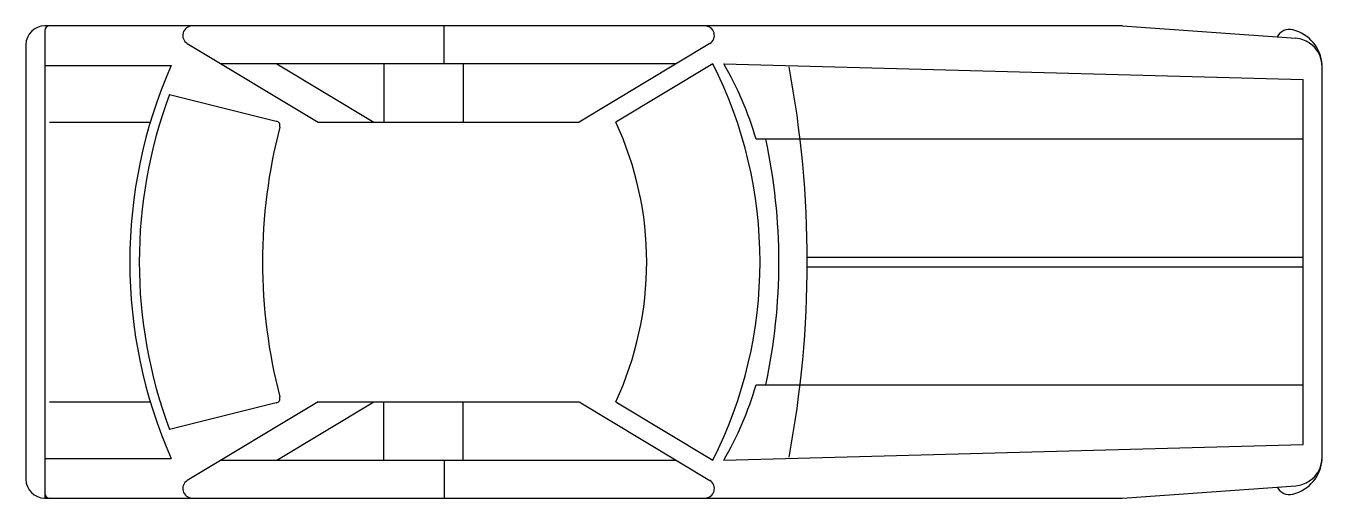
# Model space of a CAD drawing. Extents: x 4 to 479, y 7 to 180.
import ezdxf

# ---------------------------------------------------------------- set-up
doc = ezdxf.new("R2010")
doc.units = 0
doc.layers.add('SYMBOLS', color=6, linetype='CONTINUOUS')

msp = doc.modelspace()

# ---------------------------------------------------------------- linework, layer by layer
at = {"layer": 'SYMBOLS', "color": 3}
for p, q in [((64.85, 180.06), (10.81, 180.06)), ((10.81, 178.33), (10.81, 6.96)), ((252.83, 180.06), (64.85, 180.06)), ((157.25, 166.21), (157.25, 180.06)), ((405.91, 180.06), (252.83, 180.06)), ((405.91, 180.06), (469.44, 175.52)), ((3.89, 173.14), (3.89, 13.88)), ((63.06, 173.63), (110.98, 144.78)), ((254.62, 173.63), (206.7, 144.78)), ((10.81, 165.51), (57.11, 165.51)), ((242.29, 166.21), (75.39, 166.21)), ((95.82, 166.21), (131.41, 144.78)), ((135.05, 166.21), (135.05, 144.78)), ((164.17, 166.21), (164.17, 144.78)), ((255.72, 166.21), (220.13, 144.78)), ((259.74, 166.21), (472.16, 160.44)), ((479.08, 21.86), (479.08, 165.16)), ((472.16, 26.58), (472.16, 160.44)), ((56.52, 154.88), (95.66, 145.18)), ((12.55, 144.78), (49.48, 144.78)), ((110.98, 144.78), (206.7, 144.78)), ((472.16, 138.52), (271.57, 138.52)), ((290.33, 95.24), (472.16, 95.24)), ((290.33, 91.78), (472.16, 91.78)), ((271.57, 48.5), (472.16, 48.5)), ((12.55, 42.23), (49.48, 42.23)), ((95.66, 41.84), (56.52, 32.14)), ((110.98, 42.23), (63.06, 13.39)), ((95.82, 20.81), (131.41, 42.23)), ((110.98, 42.23), (206.7, 42.23)), ((135.05, 20.81), (135.05, 42.23)), ((164.17, 20.81), (164.17, 42.23)), ((206.7, 42.23), (254.62, 13.39)), ((220.13, 42.23), (255.72, 20.81)), ((259.74, 20.81), (472.16, 26.58)), ((10.81, 21.51), (57.11, 21.51)), ((57.11, 21.51), (57.11, 21.51)), ((75.39, 20.81), (242.29, 20.81)), ((157.25, 20.81), (157.25, 6.96)), ((405.91, 6.96), (469.44, 11.5)), ((10.81, 6.96), (64.85, 6.96)), ((64.85, 6.96), (252.83, 6.96)), ((252.83, 6.96), (405.91, 6.96))]:
    msp.add_line(p, q, dxfattribs=at)
for centre, radius, start, end in [((10.81, 173.14), 6.92, 90, 180), ((12.55, 178.33), 1.73, 90, 180), ((64.85, 176.6), 3.46, 90, 238.9518), ((252.83, 176.6), 3.46, 301.0482, 90), ((466.99, 173.95), 4.83, 73.4825, 154.8379), ((465.13, 165), 13.96, 3.2124, 76.6013), ((468.7, 165.16), 10.39, 0, 85.9094), ((220.81, 93.51), 178.84, 156.2582, 203.7418), ((111.7, 93.51), 161.33, 333.215, 26.785), ((152.2, 103.9), 124.29, 16.1738, 30.0922), ((-96.9, 93.51), 387.24, 349.3511, 10.6489), ((220.81, 93.51), 175.38, 159.5163, 200.4837), ((287.81, 93.51), 197.16, 165.4797, 194.5203), ((95.31, 143.49), 1.73, 341.6762, 78.3432), ((110.07, 93.51), 121.42, 335.0199, 24.9801), ((65.71, 93.51), 214.24, 347.8736, 12.1264), ((152.2, 83.12), 124.29, 329.9078, 343.8262), ((95.31, 43.53), 1.73, 281.6568, 18.3238), ((465.13, 22.02), 13.96, 283.3987, 356.7876), ((468.7, 21.86), 10.39, 274.0906, 0), ((10.81, 13.88), 6.92, 180, 270), ((64.85, 10.42), 3.46, 121.0482, 270), ((252.83, 10.42), 3.46, 270, 58.9518), ((466.99, 13.07), 4.83, 205.1621, 286.5175), ((12.55, 8.69), 1.73, 180, 270)]:
    msp.add_arc(centre, radius, start, end, dxfattribs=at)

doc.saveas('drawing.dxf')
